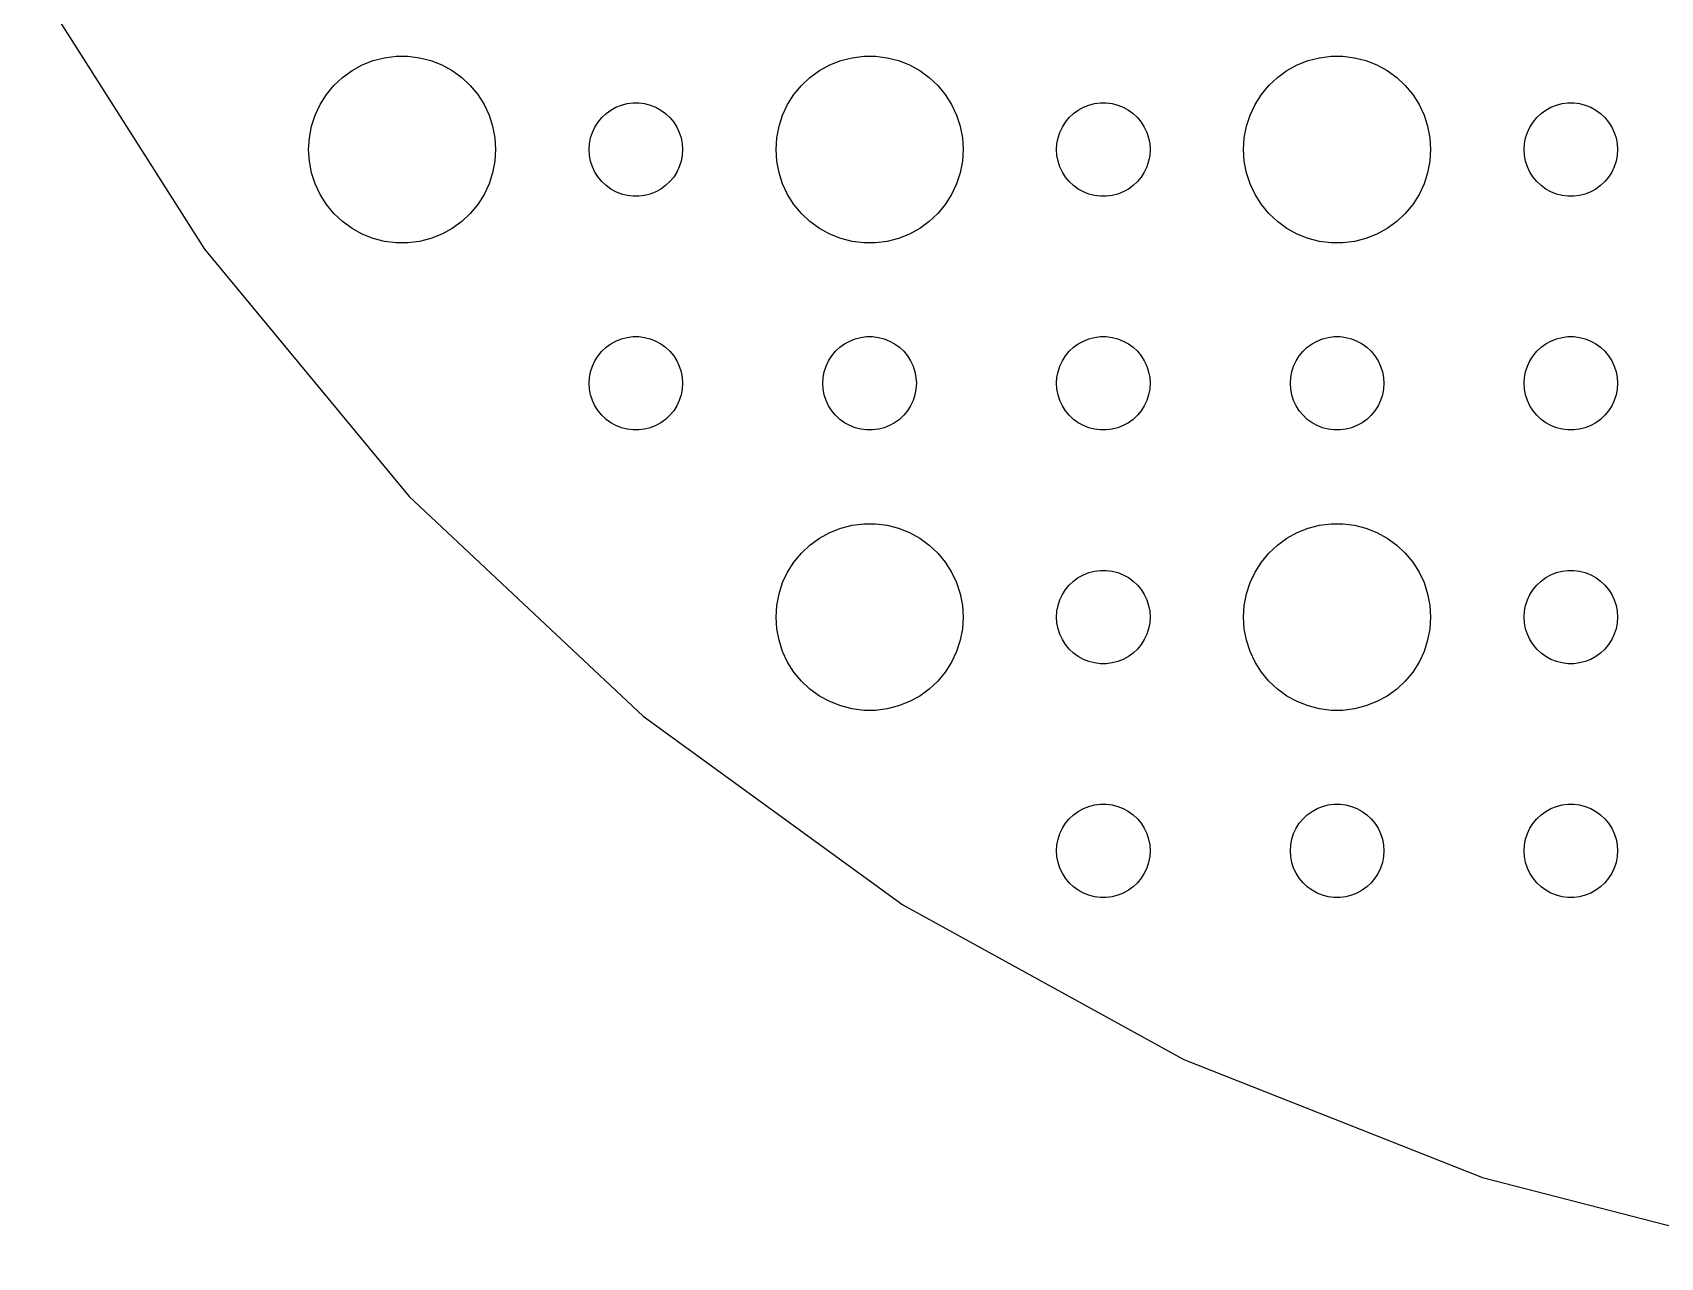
# Model space of a CAD drawing. Header units: metres. Extents: x -82 to 82, y -82 to 82.
# Drawn here: x -71.9 to -19.6, y -80.5 to -41.2 of the extents above; entities that cross this region are included whole.
import ezdxf

# ---------------------------------------------------------------- set-up
doc = ezdxf.new("R2010")
doc.units = ezdxf.units.M

msp = doc.modelspace()

# ---------------------------------------------------------------- linework, layer by layer
for p, q in [((-71.8571, -39.5038), (-66.3394, -48.1984)), ((-61.6075, -42.467), (-61.2773, -42.2855)), ((-61.2773, -42.2855), (-60.927, -42.1468)), ((-60.927, -42.1468), (-60.5621, -42.0531)), ((-60.5621, -42.0531), (-60.1884, -42.0059)), ((-60.1884, -42.0059), (-59.8116, -42.0059)), ((-59.8116, -42.0059), (-59.4379, -42.0531)), ((-59.4379, -42.0531), (-59.0729, -42.1468)), ((-59.0729, -42.1468), (-58.7227, -42.2855)), ((-58.7227, -42.2855), (-58.3925, -42.467)), ((-46.6075, -42.467), (-46.2773, -42.2855)), ((-46.2773, -42.2855), (-45.927, -42.1468)), ((-45.927, -42.1468), (-45.5621, -42.0531)), ((-45.5621, -42.0531), (-45.1884, -42.0059)), ((-45.1884, -42.0059), (-44.8116, -42.0059)), ((-44.8116, -42.0059), (-44.4379, -42.0531)), ((-44.4379, -42.0531), (-44.0729, -42.1468)), ((-44.0729, -42.1468), (-43.7227, -42.2855)), ((-43.7227, -42.2855), (-43.3925, -42.467)), ((-31.6075, -42.467), (-31.2773, -42.2855)), ((-31.2773, -42.2855), (-30.927, -42.1468)), ((-30.927, -42.1468), (-30.5621, -42.0531)), ((-30.5621, -42.0531), (-30.1884, -42.0059)), ((-30.1884, -42.0059), (-29.8116, -42.0059)), ((-29.8116, -42.0059), (-29.4379, -42.0531)), ((-29.4379, -42.0531), (-29.0729, -42.1468)), ((-29.0729, -42.1468), (-28.7227, -42.2855)), ((-28.7227, -42.2855), (-28.3925, -42.467)), ((-62.1869, -42.9464), (-61.9123, -42.6885)), ((-61.9123, -42.6885), (-61.6075, -42.467)), ((-58.3925, -42.467), (-58.0877, -42.6885)), ((-58.0877, -42.6885), (-57.8131, -42.9464)), ((-47.1869, -42.9464), (-46.9123, -42.6885)), ((-46.9123, -42.6885), (-46.6075, -42.467)), ((-43.3925, -42.467), (-43.0877, -42.6885)), ((-43.0877, -42.6885), (-42.8131, -42.9464)), ((-32.1869, -42.9464), (-31.9123, -42.6885)), ((-31.9123, -42.6885), (-31.6075, -42.467)), ((-28.3925, -42.467), (-28.0877, -42.6885)), ((-28.0877, -42.6885), (-27.8131, -42.9464)), ((-62.6289, -43.5547), (-62.427, -43.2366)), ((-62.427, -43.2366), (-62.1869, -42.9464)), ((-57.8131, -42.9464), (-57.5729, -43.2366)), ((-57.5729, -43.2366), (-57.3711, -43.5547)), ((-47.6289, -43.5547), (-47.427, -43.2366)), ((-47.427, -43.2366), (-47.1869, -42.9464)), ((-42.8131, -42.9464), (-42.5729, -43.2366)), ((-42.5729, -43.2366), (-42.3711, -43.5547)), ((-32.6289, -43.5547), (-32.427, -43.2366)), ((-32.427, -43.2366), (-32.1869, -42.9464)), ((-27.8131, -42.9464), (-27.5729, -43.2366)), ((-27.5729, -43.2366), (-27.3711, -43.5547)), ((-62.7893, -43.8956), (-62.6289, -43.5547)), ((-57.3711, -43.5547), (-57.2107, -43.8956)), ((-53.5934, -43.9732), (-53.4561, -43.8442)), ((-53.4561, -43.8442), (-53.3037, -43.7335)), ((-53.3037, -43.7335), (-53.1387, -43.6428)), ((-53.1387, -43.6428), (-52.9635, -43.5734)), ((-52.9635, -43.5734), (-52.7811, -43.5266)), ((-52.7811, -43.5266), (-52.5942, -43.503)), ((-52.5942, -43.503), (-52.4058, -43.503)), ((-52.4058, -43.503), (-52.2189, -43.5266)), ((-52.2189, -43.5266), (-52.0365, -43.5734)), ((-52.0365, -43.5734), (-51.8613, -43.6428)), ((-51.8613, -43.6428), (-51.6963, -43.7335)), ((-51.6963, -43.7335), (-51.5439, -43.8442)), ((-51.5439, -43.8442), (-51.4065, -43.9732)), ((-47.7893, -43.8956), (-47.6289, -43.5547)), ((-42.3711, -43.5547), (-42.2107, -43.8956)), ((-38.5934, -43.9732), (-38.4561, -43.8442)), ((-38.4561, -43.8442), (-38.3037, -43.7335)), ((-38.3037, -43.7335), (-38.1387, -43.6428)), ((-38.1387, -43.6428), (-37.9635, -43.5734)), ((-37.9635, -43.5734), (-37.7811, -43.5266)), ((-37.7811, -43.5266), (-37.5942, -43.503)), ((-37.5942, -43.503), (-37.4058, -43.503)), ((-37.4058, -43.503), (-37.2189, -43.5266)), ((-37.2189, -43.5266), (-37.0365, -43.5734)), ((-37.0365, -43.5734), (-36.8613, -43.6428)), ((-36.8613, -43.6428), (-36.6963, -43.7335)), ((-36.6963, -43.7335), (-36.5439, -43.8442)), ((-36.5439, -43.8442), (-36.4065, -43.9732)), ((-32.7893, -43.8956), (-32.6289, -43.5547)), ((-27.3711, -43.5547), (-27.2107, -43.8956)), ((-23.5934, -43.9732), (-23.4561, -43.8442)), ((-23.4561, -43.8442), (-23.3037, -43.7335)), ((-23.3037, -43.7335), (-23.1387, -43.6428)), ((-23.1387, -43.6428), (-22.9635, -43.5734)), ((-22.9635, -43.5734), (-22.7811, -43.5266)), ((-22.7811, -43.5266), (-22.5942, -43.503)), ((-22.5942, -43.503), (-22.4058, -43.503)), ((-22.4058, -43.503), (-22.2189, -43.5266)), ((-22.2189, -43.5266), (-22.0365, -43.5734)), ((-22.0365, -43.5734), (-21.8613, -43.6428)), ((-21.8613, -43.6428), (-21.6963, -43.7335)), ((-21.6963, -43.7335), (-21.5439, -43.8442)), ((-21.5439, -43.8442), (-21.4065, -43.9732)), ((-62.9763, -44.624), (-62.9057, -44.2539)), ((-62.9057, -44.2539), (-62.7893, -43.8956)), ((-57.2107, -43.8956), (-57.0942, -44.2539)), ((-57.0942, -44.2539), (-57.0237, -44.624)), ((-53.8947, -44.4478), (-53.8145, -44.2774)), ((-53.8145, -44.2774), (-53.7135, -44.1183)), ((-53.7135, -44.1183), (-53.5934, -43.9732)), ((-51.4065, -43.9732), (-51.2865, -44.1183)), ((-51.2865, -44.1183), (-51.1855, -44.2774)), ((-51.1855, -44.2774), (-51.1053, -44.4478)), ((-47.9763, -44.624), (-47.9057, -44.2539)), ((-47.9057, -44.2539), (-47.7893, -43.8956)), ((-42.2107, -43.8956), (-42.0942, -44.2539)), ((-42.0942, -44.2539), (-42.0237, -44.624)), ((-38.8947, -44.4478), (-38.8145, -44.2774)), ((-38.8145, -44.2774), (-38.7135, -44.1183)), ((-38.7135, -44.1183), (-38.5934, -43.9732)), ((-36.4065, -43.9732), (-36.2865, -44.1183)), ((-36.2865, -44.1183), (-36.1855, -44.2774)), ((-36.1855, -44.2774), (-36.1053, -44.4478)), ((-32.9763, -44.624), (-32.9057, -44.2539)), ((-32.9057, -44.2539), (-32.7893, -43.8956)), ((-27.2107, -43.8956), (-27.0942, -44.2539)), ((-27.0942, -44.2539), (-27.0237, -44.624)), ((-23.8947, -44.4478), (-23.8145, -44.2774)), ((-23.8145, -44.2774), (-23.7135, -44.1183)), ((-23.7135, -44.1183), (-23.5934, -43.9732)), ((-21.4065, -43.9732), (-21.2865, -44.1183)), ((-21.2865, -44.1183), (-21.1855, -44.2774)), ((-21.1855, -44.2774), (-21.1053, -44.4478)), ((-63, -45), (-62.9763, -44.624)), ((-57.0237, -44.624), (-57, -45)), ((-54, -45), (-53.9882, -44.812)), ((-53.9882, -44.812), (-53.9529, -44.627)), ((-53.9529, -44.627), (-53.8947, -44.4478)), ((-51.1053, -44.4478), (-51.0471, -44.627)), ((-51.0471, -44.627), (-51.0118, -44.812)), ((-51.0118, -44.812), (-51, -45)), ((-48, -45), (-47.9763, -44.624)), ((-42.0237, -44.624), (-42, -45)), ((-39, -45), (-38.9882, -44.812)), ((-38.9882, -44.812), (-38.9529, -44.627)), ((-38.9529, -44.627), (-38.8947, -44.4478)), ((-36.1053, -44.4478), (-36.0471, -44.627)), ((-36.0471, -44.627), (-36.0118, -44.812)), ((-36.0118, -44.812), (-36, -45)), ((-33, -45), (-32.9763, -44.624)), ((-27.0237, -44.624), (-27, -45)), ((-24, -45), (-23.9882, -44.812)), ((-23.9882, -44.812), (-23.9529, -44.627)), ((-23.9529, -44.627), (-23.8947, -44.4478)), ((-21.1053, -44.4478), (-21.0471, -44.627)), ((-21.0471, -44.627), (-21.0118, -44.812)), ((-21.0118, -44.812), (-21, -45)), ((-62.9763, -45.376), (-63, -45)), ((-62.9057, -45.7461), (-62.9763, -45.376)), ((-57.0237, -45.376), (-57.0942, -45.7461)), ((-57, -45), (-57.0237, -45.376)), ((-53.9882, -45.188), (-54, -45)), ((-53.9529, -45.373), (-53.9882, -45.188)), ((-53.8947, -45.5522), (-53.9529, -45.373)), ((-51.0471, -45.373), (-51.1053, -45.5522)), ((-51.0118, -45.188), (-51.0471, -45.373)), ((-51, -45), (-51.0118, -45.188)), ((-47.9763, -45.376), (-48, -45)), ((-47.9057, -45.7461), (-47.9763, -45.376)), ((-42.0237, -45.376), (-42.0942, -45.7461)), ((-42, -45), (-42.0237, -45.376)), ((-38.9882, -45.188), (-39, -45)), ((-38.9529, -45.373), (-38.9882, -45.188)), ((-38.8947, -45.5522), (-38.9529, -45.373)), ((-36.0471, -45.373), (-36.1053, -45.5522)), ((-36.0118, -45.188), (-36.0471, -45.373)), ((-36, -45), (-36.0118, -45.188)), ((-32.9763, -45.376), (-33, -45)), ((-32.9057, -45.7461), (-32.9763, -45.376)), ((-27.0237, -45.376), (-27.0942, -45.7461)), ((-27, -45), (-27.0237, -45.376)), ((-23.9882, -45.188), (-24, -45)), ((-23.9529, -45.373), (-23.9882, -45.188)), ((-23.8947, -45.5522), (-23.9529, -45.373)), ((-21.0471, -45.373), (-21.1053, -45.5522)), ((-21.0118, -45.188), (-21.0471, -45.373)), ((-21, -45), (-21.0118, -45.188)), ((-62.7893, -46.1044), (-62.9057, -45.7461)), ((-57.0942, -45.7461), (-57.2107, -46.1044)), ((-53.8145, -45.7226), (-53.8947, -45.5522)), ((-53.7135, -45.8817), (-53.8145, -45.7226)), ((-53.5934, -46.0268), (-53.7135, -45.8817)), ((-51.2865, -45.8817), (-51.4065, -46.0268)), ((-51.1855, -45.7226), (-51.2865, -45.8817)), ((-51.1053, -45.5522), (-51.1855, -45.7226)), ((-47.7893, -46.1044), (-47.9057, -45.7461)), ((-42.0942, -45.7461), (-42.2107, -46.1044)), ((-38.8145, -45.7226), (-38.8947, -45.5522)), ((-38.7135, -45.8817), (-38.8145, -45.7226)), ((-38.5934, -46.0268), (-38.7135, -45.8817)), ((-36.2865, -45.8817), (-36.4065, -46.0268)), ((-36.1855, -45.7226), (-36.2865, -45.8817)), ((-36.1053, -45.5522), (-36.1855, -45.7226)), ((-32.7893, -46.1044), (-32.9057, -45.7461)), ((-27.0942, -45.7461), (-27.2107, -46.1044)), ((-23.8145, -45.7226), (-23.8947, -45.5522)), ((-23.7135, -45.8817), (-23.8145, -45.7226)), ((-23.5934, -46.0268), (-23.7135, -45.8817)), ((-21.2865, -45.8817), (-21.4065, -46.0268)), ((-21.1855, -45.7226), (-21.2865, -45.8817)), ((-21.1053, -45.5522), (-21.1855, -45.7226)), ((-62.6289, -46.4453), (-62.7893, -46.1044)), ((-62.427, -46.7634), (-62.6289, -46.4453)), ((-57.3711, -46.4453), (-57.5729, -46.7634)), ((-57.2107, -46.1044), (-57.3711, -46.4453)), ((-53.4561, -46.1558), (-53.5934, -46.0268)), ((-53.3037, -46.2665), (-53.4561, -46.1558)), ((-53.1387, -46.3572), (-53.3037, -46.2665)), ((-52.9635, -46.4266), (-53.1387, -46.3572)), ((-52.7811, -46.4734), (-52.9635, -46.4266)), ((-52.5942, -46.497), (-52.7811, -46.4734)), ((-52.2189, -46.4734), (-52.4058, -46.497)), ((-52.0365, -46.4266), (-52.2189, -46.4734)), ((-51.8613, -46.3572), (-52.0365, -46.4266)), ((-51.6963, -46.2665), (-51.8613, -46.3572)), ((-51.5439, -46.1558), (-51.6963, -46.2665)), ((-51.4065, -46.0268), (-51.5439, -46.1558)), ((-47.6289, -46.4453), (-47.7893, -46.1044)), ((-47.427, -46.7634), (-47.6289, -46.4453)), ((-42.3711, -46.4453), (-42.5729, -46.7634)), ((-42.2107, -46.1044), (-42.3711, -46.4453)), ((-38.4561, -46.1558), (-38.5934, -46.0268)), ((-38.3037, -46.2665), (-38.4561, -46.1558)), ((-38.1387, -46.3572), (-38.3037, -46.2665)), ((-37.9635, -46.4266), (-38.1387, -46.3572)), ((-37.7811, -46.4734), (-37.9635, -46.4266)), ((-37.5942, -46.497), (-37.7811, -46.4734)), ((-37.2189, -46.4734), (-37.4058, -46.497)), ((-37.0365, -46.4266), (-37.2189, -46.4734)), ((-36.8613, -46.3572), (-37.0365, -46.4266)), ((-36.6963, -46.2665), (-36.8613, -46.3572)), ((-36.5439, -46.1558), (-36.6963, -46.2665)), ((-36.4065, -46.0268), (-36.5439, -46.1558)), ((-32.6289, -46.4453), (-32.7893, -46.1044)), ((-32.427, -46.7634), (-32.6289, -46.4453)), ((-27.3711, -46.4453), (-27.5729, -46.7634)), ((-27.2107, -46.1044), (-27.3711, -46.4453)), ((-23.4561, -46.1558), (-23.5934, -46.0268)), ((-23.3037, -46.2665), (-23.4561, -46.1558)), ((-23.1387, -46.3572), (-23.3037, -46.2665)), ((-22.9635, -46.4266), (-23.1387, -46.3572)), ((-22.7811, -46.4734), (-22.9635, -46.4266)), ((-22.5942, -46.497), (-22.7811, -46.4734)), ((-22.2189, -46.4734), (-22.4058, -46.497)), ((-22.0365, -46.4266), (-22.2189, -46.4734)), ((-21.8613, -46.3572), (-22.0365, -46.4266)), ((-21.6963, -46.2665), (-21.8613, -46.3572)), ((-21.5439, -46.1558), (-21.6963, -46.2665)), ((-21.4065, -46.0268), (-21.5439, -46.1558)), ((-62.1869, -47.0536), (-62.427, -46.7634)), ((-57.5729, -46.7634), (-57.8131, -47.0536)), ((-52.4058, -46.497), (-52.5942, -46.497)), ((-47.1869, -47.0536), (-47.427, -46.7634)), ((-42.5729, -46.7634), (-42.8131, -47.0536)), ((-37.4058, -46.497), (-37.5942, -46.497)), ((-32.1869, -47.0536), (-32.427, -46.7634)), ((-27.5729, -46.7634), (-27.8131, -47.0536)), ((-22.4058, -46.497), (-22.5942, -46.497)), ((-61.9123, -47.3115), (-62.1869, -47.0536)), ((-61.6075, -47.533), (-61.9123, -47.3115)), ((-58.0877, -47.3115), (-58.3925, -47.533)), ((-57.8131, -47.0536), (-58.0877, -47.3115)), ((-46.9123, -47.3115), (-47.1869, -47.0536)), ((-46.6075, -47.533), (-46.9123, -47.3115)), ((-43.0877, -47.3115), (-43.3925, -47.533)), ((-42.8131, -47.0536), (-43.0877, -47.3115)), ((-31.9123, -47.3115), (-32.1869, -47.0536)), ((-31.6075, -47.533), (-31.9123, -47.3115)), ((-28.0877, -47.3115), (-28.3925, -47.533)), ((-27.8131, -47.0536), (-28.0877, -47.3115)), ((-61.2773, -47.7145), (-61.6075, -47.533)), ((-60.927, -47.8532), (-61.2773, -47.7145)), ((-60.5621, -47.9469), (-60.927, -47.8532)), ((-60.1884, -47.9941), (-60.5621, -47.9469)), ((-59.8116, -47.9941), (-60.1884, -47.9941)), ((-59.4379, -47.9469), (-59.8116, -47.9941)), ((-59.0729, -47.8532), (-59.4379, -47.9469)), ((-58.7227, -47.7145), (-59.0729, -47.8532)), ((-58.3925, -47.533), (-58.7227, -47.7145)), ((-46.2773, -47.7145), (-46.6075, -47.533)), ((-45.927, -47.8532), (-46.2773, -47.7145)), ((-45.5621, -47.9469), (-45.927, -47.8532)), ((-45.1884, -47.9941), (-45.5621, -47.9469)), ((-44.8116, -47.9941), (-45.1884, -47.9941)), ((-44.4379, -47.9469), (-44.8116, -47.9941)), ((-44.0729, -47.8532), (-44.4379, -47.9469)), ((-43.7227, -47.7145), (-44.0729, -47.8532)), ((-43.3925, -47.533), (-43.7227, -47.7145)), ((-31.2773, -47.7145), (-31.6075, -47.533)), ((-30.927, -47.8532), (-31.2773, -47.7145)), ((-30.5621, -47.9469), (-30.927, -47.8532)), ((-30.1884, -47.9941), (-30.5621, -47.9469)), ((-29.8116, -47.9941), (-30.1884, -47.9941)), ((-29.4379, -47.9469), (-29.8116, -47.9941)), ((-29.0729, -47.8532), (-29.4379, -47.9469)), ((-28.7227, -47.7145), (-29.0729, -47.8532)), ((-28.3925, -47.533), (-28.7227, -47.7145)), ((-66.3394, -48.1984), (-59.7754, -56.1329)), ((-53.3037, -51.2335), (-53.1387, -51.1428)), ((-53.1387, -51.1428), (-52.9635, -51.0734)), ((-52.9635, -51.0734), (-52.7811, -51.0266)), ((-52.7811, -51.0266), (-52.5942, -51.003)), ((-52.5942, -51.003), (-52.4058, -51.003)), ((-52.4058, -51.003), (-52.2189, -51.0266)), ((-52.2189, -51.0266), (-52.0365, -51.0734)), ((-52.0365, -51.0734), (-51.8613, -51.1428)), ((-51.8613, -51.1428), (-51.6963, -51.2335)), ((-45.8037, -51.2335), (-45.6387, -51.1428)), ((-45.6387, -51.1428), (-45.4635, -51.0734)), ((-45.4635, -51.0734), (-45.2811, -51.0266)), ((-45.2811, -51.0266), (-45.0942, -51.003)), ((-45.0942, -51.003), (-44.9058, -51.003)), ((-44.9058, -51.003), (-44.7189, -51.0266)), ((-44.7189, -51.0266), (-44.5365, -51.0734)), ((-44.5365, -51.0734), (-44.3613, -51.1428)), ((-44.3613, -51.1428), (-44.1963, -51.2335)), ((-38.3037, -51.2335), (-38.1387, -51.1428)), ((-38.1387, -51.1428), (-37.9635, -51.0734)), ((-37.9635, -51.0734), (-37.7811, -51.0266)), ((-37.7811, -51.0266), (-37.5942, -51.003)), ((-37.5942, -51.003), (-37.4058, -51.003)), ((-37.4058, -51.003), (-37.2189, -51.0266)), ((-37.2189, -51.0266), (-37.0365, -51.0734)), ((-37.0365, -51.0734), (-36.8613, -51.1428)), ((-36.8613, -51.1428), (-36.6963, -51.2335)), ((-30.8037, -51.2335), (-30.6387, -51.1428)), ((-30.6387, -51.1428), (-30.4635, -51.0734)), ((-30.4635, -51.0734), (-30.2811, -51.0266)), ((-30.2811, -51.0266), (-30.0942, -51.003)), ((-30.0942, -51.003), (-29.9058, -51.003)), ((-29.9058, -51.003), (-29.7189, -51.0266)), ((-29.7189, -51.0266), (-29.5365, -51.0734)), ((-29.5365, -51.0734), (-29.3613, -51.1428)), ((-29.3613, -51.1428), (-29.1963, -51.2335)), ((-23.3037, -51.2335), (-23.1387, -51.1428)), ((-23.1387, -51.1428), (-22.9635, -51.0734)), ((-22.9635, -51.0734), (-22.7811, -51.0266)), ((-22.7811, -51.0266), (-22.5942, -51.003)), ((-22.5942, -51.003), (-22.4058, -51.003)), ((-22.4058, -51.003), (-22.2189, -51.0266)), ((-22.2189, -51.0266), (-22.0365, -51.0734)), ((-22.0365, -51.0734), (-21.8613, -51.1428)), ((-21.8613, -51.1428), (-21.6963, -51.2335)), ((-53.8145, -51.7774), (-53.7135, -51.6183)), ((-53.7135, -51.6183), (-53.5934, -51.4732)), ((-53.5934, -51.4732), (-53.4561, -51.3442)), ((-53.4561, -51.3442), (-53.3037, -51.2335)), ((-51.6963, -51.2335), (-51.5439, -51.3442)), ((-51.5439, -51.3442), (-51.4065, -51.4732)), ((-51.4065, -51.4732), (-51.2865, -51.6183)), ((-51.2865, -51.6183), (-51.1855, -51.7774)), ((-46.3145, -51.7774), (-46.2135, -51.6183)), ((-46.2135, -51.6183), (-46.0934, -51.4732)), ((-46.0934, -51.4732), (-45.9561, -51.3442)), ((-45.9561, -51.3442), (-45.8037, -51.2335)), ((-44.1963, -51.2335), (-44.0439, -51.3442)), ((-44.0439, -51.3442), (-43.9065, -51.4732)), ((-43.9065, -51.4732), (-43.7865, -51.6183)), ((-43.7865, -51.6183), (-43.6855, -51.7774)), ((-38.8145, -51.7774), (-38.7135, -51.6183)), ((-38.7135, -51.6183), (-38.5934, -51.4732)), ((-38.5934, -51.4732), (-38.4561, -51.3442)), ((-38.4561, -51.3442), (-38.3037, -51.2335)), ((-36.6963, -51.2335), (-36.5439, -51.3442)), ((-36.5439, -51.3442), (-36.4065, -51.4732)), ((-36.4065, -51.4732), (-36.2865, -51.6183)), ((-36.2865, -51.6183), (-36.1855, -51.7774)), ((-31.3145, -51.7774), (-31.2135, -51.6183)), ((-31.2135, -51.6183), (-31.0934, -51.4732)), ((-31.0934, -51.4732), (-30.9561, -51.3442)), ((-30.9561, -51.3442), (-30.8037, -51.2335)), ((-29.1963, -51.2335), (-29.0439, -51.3442)), ((-29.0439, -51.3442), (-28.9065, -51.4732)), ((-28.9065, -51.4732), (-28.7865, -51.6183)), ((-28.7865, -51.6183), (-28.6855, -51.7774)), ((-23.8145, -51.7774), (-23.7135, -51.6183)), ((-23.7135, -51.6183), (-23.5934, -51.4732)), ((-23.5934, -51.4732), (-23.4561, -51.3442)), ((-23.4561, -51.3442), (-23.3037, -51.2335)), ((-21.6963, -51.2335), (-21.5439, -51.3442)), ((-21.5439, -51.3442), (-21.4065, -51.4732)), ((-21.4065, -51.4732), (-21.2865, -51.6183)), ((-21.2865, -51.6183), (-21.1855, -51.7774)), ((-53.9882, -52.312), (-53.9529, -52.127)), ((-53.9529, -52.127), (-53.8947, -51.9478)), ((-53.8947, -51.9478), (-53.8145, -51.7774)), ((-51.1855, -51.7774), (-51.1053, -51.9478)), ((-51.1053, -51.9478), (-51.0471, -52.127)), ((-51.0471, -52.127), (-51.0118, -52.312)), ((-46.4882, -52.312), (-46.4529, -52.127)), ((-46.4529, -52.127), (-46.3947, -51.9478)), ((-46.3947, -51.9478), (-46.3145, -51.7774)), ((-43.6855, -51.7774), (-43.6053, -51.9478)), ((-43.6053, -51.9478), (-43.5471, -52.127)), ((-43.5471, -52.127), (-43.5118, -52.312)), ((-38.9882, -52.312), (-38.9529, -52.127)), ((-38.9529, -52.127), (-38.8947, -51.9478)), ((-38.8947, -51.9478), (-38.8145, -51.7774)), ((-36.1855, -51.7774), (-36.1053, -51.9478)), ((-36.1053, -51.9478), (-36.0471, -52.127)), ((-36.0471, -52.127), (-36.0118, -52.312)), ((-31.4882, -52.312), (-31.4529, -52.127)), ((-31.4529, -52.127), (-31.3947, -51.9478)), ((-31.3947, -51.9478), (-31.3145, -51.7774)), ((-28.6855, -51.7774), (-28.6053, -51.9478)), ((-28.6053, -51.9478), (-28.5471, -52.127)), ((-28.5471, -52.127), (-28.5118, -52.312)), ((-23.9882, -52.312), (-23.9529, -52.127)), ((-23.9529, -52.127), (-23.8947, -51.9478)), ((-23.8947, -51.9478), (-23.8145, -51.7774)), ((-21.1855, -51.7774), (-21.1053, -51.9478)), ((-21.1053, -51.9478), (-21.0471, -52.127)), ((-21.0471, -52.127), (-21.0118, -52.312)), ((-54, -52.5), (-53.9882, -52.312)), ((-53.9882, -52.688), (-54, -52.5)), ((-53.9529, -52.873), (-53.9882, -52.688)), ((-51.0118, -52.688), (-51.0471, -52.873)), ((-51.0118, -52.312), (-51, -52.5)), ((-51, -52.5), (-51.0118, -52.688)), ((-46.5, -52.5), (-46.4882, -52.312)), ((-46.4882, -52.688), (-46.5, -52.5)), ((-46.4529, -52.873), (-46.4882, -52.688)), ((-43.5118, -52.688), (-43.5471, -52.873)), ((-43.5118, -52.312), (-43.5, -52.5)), ((-43.5, -52.5), (-43.5118, -52.688)), ((-39, -52.5), (-38.9882, -52.312)), ((-38.9882, -52.688), (-39, -52.5)), ((-38.9529, -52.873), (-38.9882, -52.688)), ((-36.0118, -52.688), (-36.0471, -52.873)), ((-36.0118, -52.312), (-36, -52.5)), ((-36, -52.5), (-36.0118, -52.688)), ((-31.5, -52.5), (-31.4882, -52.312)), ((-31.4882, -52.688), (-31.5, -52.5)), ((-31.4529, -52.873), (-31.4882, -52.688)), ((-28.5118, -52.688), (-28.5471, -52.873)), ((-28.5118, -52.312), (-28.5, -52.5)), ((-28.5, -52.5), (-28.5118, -52.688)), ((-24, -52.5), (-23.9882, -52.312)), ((-23.9882, -52.688), (-24, -52.5)), ((-23.9529, -52.873), (-23.9882, -52.688)), ((-21.0118, -52.688), (-21.0471, -52.873)), ((-21.0118, -52.312), (-21, -52.5)), ((-21, -52.5), (-21.0118, -52.688)), ((-53.8947, -53.0522), (-53.9529, -52.873)), ((-53.8145, -53.2226), (-53.8947, -53.0522)), ((-53.7135, -53.3817), (-53.8145, -53.2226)), ((-51.1855, -53.2226), (-51.2865, -53.3817)), ((-51.1053, -53.0522), (-51.1855, -53.2226)), ((-51.0471, -52.873), (-51.1053, -53.0522)), ((-46.3947, -53.0522), (-46.4529, -52.873)), ((-46.3145, -53.2226), (-46.3947, -53.0522)), ((-46.2135, -53.3817), (-46.3145, -53.2226)), ((-43.6855, -53.2226), (-43.7865, -53.3817)), ((-43.6053, -53.0522), (-43.6855, -53.2226)), ((-43.5471, -52.873), (-43.6053, -53.0522)), ((-38.8947, -53.0522), (-38.9529, -52.873)), ((-38.8145, -53.2226), (-38.8947, -53.0522)), ((-38.7135, -53.3817), (-38.8145, -53.2226)), ((-36.1855, -53.2226), (-36.2865, -53.3817)), ((-36.1053, -53.0522), (-36.1855, -53.2226)), ((-36.0471, -52.873), (-36.1053, -53.0522)), ((-31.3947, -53.0522), (-31.4529, -52.873)), ((-31.3145, -53.2226), (-31.3947, -53.0522)), ((-31.2135, -53.3817), (-31.3145, -53.2226)), ((-28.6855, -53.2226), (-28.7865, -53.3817)), ((-28.6053, -53.0522), (-28.6855, -53.2226)), ((-28.5471, -52.873), (-28.6053, -53.0522)), ((-23.8947, -53.0522), (-23.9529, -52.873)), ((-23.8145, -53.2226), (-23.8947, -53.0522)), ((-23.7135, -53.3817), (-23.8145, -53.2226)), ((-21.1855, -53.2226), (-21.2865, -53.3817)), ((-21.1053, -53.0522), (-21.1855, -53.2226)), ((-21.0471, -52.873), (-21.1053, -53.0522)), ((-53.5934, -53.5268), (-53.7135, -53.3817)), ((-53.4561, -53.6558), (-53.5934, -53.5268)), ((-53.3037, -53.7665), (-53.4561, -53.6558)), ((-53.1387, -53.8572), (-53.3037, -53.7665)), ((-51.6963, -53.7665), (-51.8613, -53.8572)), ((-51.5439, -53.6558), (-51.6963, -53.7665)), ((-51.4065, -53.5268), (-51.5439, -53.6558)), ((-51.2865, -53.3817), (-51.4065, -53.5268)), ((-46.0934, -53.5268), (-46.2135, -53.3817)), ((-45.9561, -53.6558), (-46.0934, -53.5268)), ((-45.8037, -53.7665), (-45.9561, -53.6558)), ((-45.6387, -53.8572), (-45.8037, -53.7665)), ((-44.1963, -53.7665), (-44.3613, -53.8572)), ((-44.0439, -53.6558), (-44.1963, -53.7665)), ((-43.9065, -53.5268), (-44.0439, -53.6558)), ((-43.7865, -53.3817), (-43.9065, -53.5268)), ((-38.5934, -53.5268), (-38.7135, -53.3817)), ((-38.4561, -53.6558), (-38.5934, -53.5268)), ((-38.3037, -53.7665), (-38.4561, -53.6558)), ((-38.1387, -53.8572), (-38.3037, -53.7665)), ((-36.6963, -53.7665), (-36.8613, -53.8572)), ((-36.5439, -53.6558), (-36.6963, -53.7665)), ((-36.4065, -53.5268), (-36.5439, -53.6558)), ((-36.2865, -53.3817), (-36.4065, -53.5268)), ((-31.0934, -53.5268), (-31.2135, -53.3817)), ((-30.9561, -53.6558), (-31.0934, -53.5268)), ((-30.8037, -53.7665), (-30.9561, -53.6558)), ((-30.6387, -53.8572), (-30.8037, -53.7665)), ((-29.1963, -53.7665), (-29.3613, -53.8572)), ((-29.0439, -53.6558), (-29.1963, -53.7665)), ((-28.9065, -53.5268), (-29.0439, -53.6558)), ((-28.7865, -53.3817), (-28.9065, -53.5268)), ((-23.5934, -53.5268), (-23.7135, -53.3817)), ((-23.4561, -53.6558), (-23.5934, -53.5268)), ((-23.3037, -53.7665), (-23.4561, -53.6558)), ((-23.1387, -53.8572), (-23.3037, -53.7665)), ((-21.6963, -53.7665), (-21.8613, -53.8572)), ((-21.5439, -53.6558), (-21.6963, -53.7665)), ((-21.4065, -53.5268), (-21.5439, -53.6558)), ((-21.2865, -53.3817), (-21.4065, -53.5268)), ((-52.9635, -53.9266), (-53.1387, -53.8572)), ((-52.7811, -53.9734), (-52.9635, -53.9266)), ((-52.5942, -53.997), (-52.7811, -53.9734)), ((-52.4058, -53.997), (-52.5942, -53.997)), ((-52.2189, -53.9734), (-52.4058, -53.997)), ((-52.0365, -53.9266), (-52.2189, -53.9734)), ((-51.8613, -53.8572), (-52.0365, -53.9266)), ((-45.4635, -53.9266), (-45.6387, -53.8572)), ((-45.2811, -53.9734), (-45.4635, -53.9266)), ((-45.0942, -53.997), (-45.2811, -53.9734)), ((-44.9058, -53.997), (-45.0942, -53.997)), ((-44.7189, -53.9734), (-44.9058, -53.997)), ((-44.5365, -53.9266), (-44.7189, -53.9734)), ((-44.3613, -53.8572), (-44.5365, -53.9266)), ((-37.9635, -53.9266), (-38.1387, -53.8572)), ((-37.7811, -53.9734), (-37.9635, -53.9266)), ((-37.5942, -53.997), (-37.7811, -53.9734)), ((-37.4058, -53.997), (-37.5942, -53.997)), ((-37.2189, -53.9734), (-37.4058, -53.997)), ((-37.0365, -53.9266), (-37.2189, -53.9734)), ((-36.8613, -53.8572), (-37.0365, -53.9266)), ((-30.4635, -53.9266), (-30.6387, -53.8572)), ((-30.2811, -53.9734), (-30.4635, -53.9266)), ((-30.0942, -53.997), (-30.2811, -53.9734)), ((-29.9058, -53.997), (-30.0942, -53.997)), ((-29.7189, -53.9734), (-29.9058, -53.997)), ((-29.5365, -53.9266), (-29.7189, -53.9734)), ((-29.3613, -53.8572), (-29.5365, -53.9266)), ((-22.9635, -53.9266), (-23.1387, -53.8572)), ((-22.7811, -53.9734), (-22.9635, -53.9266)), ((-22.5942, -53.997), (-22.7811, -53.9734)), ((-22.4058, -53.997), (-22.5942, -53.997)), ((-22.2189, -53.9734), (-22.4058, -53.997)), ((-22.0365, -53.9266), (-22.2189, -53.9734)), ((-21.8613, -53.8572), (-22.0365, -53.9266)), ((-59.7754, -56.1329), (-52.2688, -63.1821)), ((-46.6075, -57.467), (-46.2773, -57.2855)), ((-46.2773, -57.2855), (-45.927, -57.1468)), ((-45.927, -57.1468), (-45.5621, -57.0531)), ((-45.5621, -57.0531), (-45.1884, -57.0059)), ((-45.1884, -57.0059), (-44.8116, -57.0059)), ((-44.8116, -57.0059), (-44.4379, -57.0531)), ((-44.4379, -57.0531), (-44.0729, -57.1468)), ((-44.0729, -57.1468), (-43.7227, -57.2855)), ((-43.7227, -57.2855), (-43.3925, -57.467)), ((-31.6075, -57.467), (-31.2773, -57.2855)), ((-31.2773, -57.2855), (-30.927, -57.1468)), ((-30.927, -57.1468), (-30.5621, -57.0531)), ((-30.5621, -57.0531), (-30.1884, -57.0059)), ((-30.1884, -57.0059), (-29.8116, -57.0059)), ((-29.8116, -57.0059), (-29.4379, -57.0531)), ((-29.4379, -57.0531), (-29.0729, -57.1468)), ((-29.0729, -57.1468), (-28.7227, -57.2855)), ((-28.7227, -57.2855), (-28.3925, -57.467)), ((-47.427, -58.2366), (-47.1869, -57.9464)), ((-47.1869, -57.9464), (-46.9123, -57.6885)), ((-46.9123, -57.6885), (-46.6075, -57.467)), ((-43.3925, -57.467), (-43.0877, -57.6885)), ((-43.0877, -57.6885), (-42.8131, -57.9464)), ((-42.8131, -57.9464), (-42.5729, -58.2366)), ((-32.427, -58.2366), (-32.1869, -57.9464)), ((-32.1869, -57.9464), (-31.9123, -57.6885)), ((-31.9123, -57.6885), (-31.6075, -57.467)), ((-28.3925, -57.467), (-28.0877, -57.6885)), ((-28.0877, -57.6885), (-27.8131, -57.9464)), ((-27.8131, -57.9464), (-27.5729, -58.2366)), ((-47.6289, -58.5547), (-47.427, -58.2366)), ((-42.5729, -58.2366), (-42.3711, -58.5547)), ((-32.6289, -58.5547), (-32.427, -58.2366)), ((-27.5729, -58.2366), (-27.3711, -58.5547)), ((-47.9057, -59.2539), (-47.7893, -58.8956)), ((-47.7893, -58.8956), (-47.6289, -58.5547)), ((-42.3711, -58.5547), (-42.2107, -58.8956)), ((-42.2107, -58.8956), (-42.0942, -59.2539)), ((-38.7135, -59.1183), (-38.5934, -58.9732)), ((-38.5934, -58.9732), (-38.4561, -58.8442)), ((-38.4561, -58.8442), (-38.3037, -58.7335)), ((-38.3037, -58.7335), (-38.1387, -58.6428)), ((-38.1387, -58.6428), (-37.9635, -58.5734)), ((-37.9635, -58.5734), (-37.7811, -58.5266)), ((-37.7811, -58.5266), (-37.5942, -58.503)), ((-37.5942, -58.503), (-37.4058, -58.503)), ((-37.4058, -58.503), (-37.2189, -58.5266)), ((-37.2189, -58.5266), (-37.0365, -58.5734)), ((-37.0365, -58.5734), (-36.8613, -58.6428)), ((-36.8613, -58.6428), (-36.6963, -58.7335)), ((-36.6963, -58.7335), (-36.5439, -58.8442)), ((-36.5439, -58.8442), (-36.4065, -58.9732)), ((-36.4065, -58.9732), (-36.2865, -59.1183)), ((-32.9057, -59.2539), (-32.7893, -58.8956)), ((-32.7893, -58.8956), (-32.6289, -58.5547)), ((-27.3711, -58.5547), (-27.2107, -58.8956)), ((-27.2107, -58.8956), (-27.0942, -59.2539)), ((-23.7135, -59.1183), (-23.5934, -58.9732)), ((-23.5934, -58.9732), (-23.4561, -58.8442)), ((-23.4561, -58.8442), (-23.3037, -58.7335)), ((-23.3037, -58.7335), (-23.1387, -58.6428)), ((-23.1387, -58.6428), (-22.9635, -58.5734)), ((-22.9635, -58.5734), (-22.7811, -58.5266)), ((-22.7811, -58.5266), (-22.5942, -58.503)), ((-22.5942, -58.503), (-22.4058, -58.503)), ((-22.4058, -58.503), (-22.2189, -58.5266)), ((-22.2189, -58.5266), (-22.0365, -58.5734)), ((-22.0365, -58.5734), (-21.8613, -58.6428)), ((-21.8613, -58.6428), (-21.6963, -58.7335)), ((-21.6963, -58.7335), (-21.5439, -58.8442)), ((-21.5439, -58.8442), (-21.4065, -58.9732)), ((-21.4065, -58.9732), (-21.2865, -59.1183)), ((-47.9763, -59.624), (-47.9057, -59.2539)), ((-42.0942, -59.2539), (-42.0237, -59.624)), ((-38.9529, -59.627), (-38.8947, -59.4478)), ((-38.8947, -59.4478), (-38.8145, -59.2774)), ((-38.8145, -59.2774), (-38.7135, -59.1183)), ((-36.2865, -59.1183), (-36.1855, -59.2774)), ((-36.1855, -59.2774), (-36.1053, -59.4478)), ((-36.1053, -59.4478), (-36.0471, -59.627)), ((-32.9763, -59.624), (-32.9057, -59.2539)), ((-27.0942, -59.2539), (-27.0237, -59.624)), ((-23.9529, -59.627), (-23.8947, -59.4478)), ((-23.8947, -59.4478), (-23.8145, -59.2774)), ((-23.8145, -59.2774), (-23.7135, -59.1183)), ((-21.2865, -59.1183), (-21.1855, -59.2774)), ((-21.1855, -59.2774), (-21.1053, -59.4478)), ((-21.1053, -59.4478), (-21.0471, -59.627)), ((-48, -60), (-47.9763, -59.624)), ((-47.9763, -60.376), (-48, -60)), ((-42.0237, -59.624), (-42, -60)), ((-42, -60), (-42.0237, -60.376)), ((-39, -60), (-38.9882, -59.812)), ((-38.9882, -60.188), (-39, -60)), ((-38.9882, -59.812), (-38.9529, -59.627)), ((-36.0471, -59.627), (-36.0118, -59.812)), ((-36.0118, -59.812), (-36, -60)), ((-36, -60), (-36.0118, -60.188)), ((-33, -60), (-32.9763, -59.624)), ((-32.9763, -60.376), (-33, -60)), ((-27.0237, -59.624), (-27, -60)), ((-27, -60), (-27.0237, -60.376)), ((-24, -60), (-23.9882, -59.812)), ((-23.9882, -60.188), (-24, -60)), ((-23.9882, -59.812), (-23.9529, -59.627)), ((-21.0471, -59.627), (-21.0118, -59.812)), ((-21.0118, -59.812), (-21, -60)), ((-21, -60), (-21.0118, -60.188)), ((-47.9057, -60.7461), (-47.9763, -60.376)), ((-42.0237, -60.376), (-42.0942, -60.7461)), ((-38.9529, -60.373), (-38.9882, -60.188)), ((-38.8947, -60.5522), (-38.9529, -60.373)), ((-38.8145, -60.7226), (-38.8947, -60.5522)), ((-36.1053, -60.5522), (-36.1855, -60.7226)), ((-36.0471, -60.373), (-36.1053, -60.5522)), ((-36.0118, -60.188), (-36.0471, -60.373)), ((-32.9057, -60.7461), (-32.9763, -60.376)), ((-27.0237, -60.376), (-27.0942, -60.7461)), ((-23.9529, -60.373), (-23.9882, -60.188)), ((-23.8947, -60.5522), (-23.9529, -60.373)), ((-23.8145, -60.7226), (-23.8947, -60.5522)), ((-21.1053, -60.5522), (-21.1855, -60.7226)), ((-21.0471, -60.373), (-21.1053, -60.5522)), ((-21.0118, -60.188), (-21.0471, -60.373)), ((-47.7893, -61.1044), (-47.9057, -60.7461)), ((-47.6289, -61.4453), (-47.7893, -61.1044)), ((-42.2107, -61.1044), (-42.3711, -61.4453)), ((-42.0942, -60.7461), (-42.2107, -61.1044)), ((-38.7135, -60.8817), (-38.8145, -60.7226)), ((-38.5934, -61.0268), (-38.7135, -60.8817)), ((-38.4561, -61.1558), (-38.5934, -61.0268)), ((-36.4065, -61.0268), (-36.5439, -61.1558)), ((-36.2865, -60.8817), (-36.4065, -61.0268)), ((-36.1855, -60.7226), (-36.2865, -60.8817)), ((-32.7893, -61.1044), (-32.9057, -60.7461)), ((-32.6289, -61.4453), (-32.7893, -61.1044)), ((-27.2107, -61.1044), (-27.3711, -61.4453)), ((-27.0942, -60.7461), (-27.2107, -61.1044)), ((-23.7135, -60.8817), (-23.8145, -60.7226)), ((-23.5934, -61.0268), (-23.7135, -60.8817)), ((-23.4561, -61.1558), (-23.5934, -61.0268)), ((-21.4065, -61.0268), (-21.5439, -61.1558)), ((-21.2865, -60.8817), (-21.4065, -61.0268)), ((-21.1855, -60.7226), (-21.2865, -60.8817)), ((-47.427, -61.7634), (-47.6289, -61.4453)), ((-42.3711, -61.4453), (-42.5729, -61.7634)), ((-38.3037, -61.2665), (-38.4561, -61.1558)), ((-38.1387, -61.3572), (-38.3037, -61.2665)), ((-37.9635, -61.4266), (-38.1387, -61.3572)), ((-37.7811, -61.4734), (-37.9635, -61.4266)), ((-37.5942, -61.497), (-37.7811, -61.4734)), ((-37.4058, -61.497), (-37.5942, -61.497)), ((-37.2189, -61.4734), (-37.4058, -61.497)), ((-37.0365, -61.4266), (-37.2189, -61.4734)), ((-36.8613, -61.3572), (-37.0365, -61.4266)), ((-36.6963, -61.2665), (-36.8613, -61.3572)), ((-36.5439, -61.1558), (-36.6963, -61.2665)), ((-32.427, -61.7634), (-32.6289, -61.4453)), ((-27.3711, -61.4453), (-27.5729, -61.7634)), ((-23.3037, -61.2665), (-23.4561, -61.1558)), ((-23.1387, -61.3572), (-23.3037, -61.2665)), ((-22.9635, -61.4266), (-23.1387, -61.3572)), ((-22.7811, -61.4734), (-22.9635, -61.4266)), ((-22.5942, -61.497), (-22.7811, -61.4734)), ((-22.4058, -61.497), (-22.5942, -61.497)), ((-22.2189, -61.4734), (-22.4058, -61.497)), ((-22.0365, -61.4266), (-22.2189, -61.4734)), ((-21.8613, -61.3572), (-22.0365, -61.4266)), ((-21.6963, -61.2665), (-21.8613, -61.3572)), ((-21.5439, -61.1558), (-21.6963, -61.2665)), ((-47.1869, -62.0536), (-47.427, -61.7634)), ((-46.9123, -62.3115), (-47.1869, -62.0536)), ((-42.8131, -62.0536), (-43.0877, -62.3115)), ((-42.5729, -61.7634), (-42.8131, -62.0536)), ((-32.1869, -62.0536), (-32.427, -61.7634)), ((-31.9123, -62.3115), (-32.1869, -62.0536)), ((-27.8131, -62.0536), (-28.0877, -62.3115)), ((-27.5729, -61.7634), (-27.8131, -62.0536)), ((-46.6075, -62.533), (-46.9123, -62.3115)), ((-46.2773, -62.7145), (-46.6075, -62.533)), ((-43.3925, -62.533), (-43.7227, -62.7145)), ((-43.0877, -62.3115), (-43.3925, -62.533)), ((-31.6075, -62.533), (-31.9123, -62.3115)), ((-31.2773, -62.7145), (-31.6075, -62.533)), ((-28.3925, -62.533), (-28.7227, -62.7145)), ((-28.0877, -62.3115), (-28.3925, -62.533)), ((-52.2688, -63.1821), (-43.9378, -69.2349)), ((-45.927, -62.8532), (-46.2773, -62.7145)), ((-45.5621, -62.9469), (-45.927, -62.8532)), ((-45.1884, -62.9941), (-45.5621, -62.9469)), ((-44.8116, -62.9941), (-45.1884, -62.9941)), ((-44.4379, -62.9469), (-44.8116, -62.9941)), ((-44.0729, -62.8532), (-44.4379, -62.9469)), ((-43.7227, -62.7145), (-44.0729, -62.8532)), ((-30.927, -62.8532), (-31.2773, -62.7145)), ((-30.5621, -62.9469), (-30.927, -62.8532)), ((-30.1884, -62.9941), (-30.5621, -62.9469)), ((-29.8116, -62.9941), (-30.1884, -62.9941)), ((-29.4379, -62.9469), (-29.8116, -62.9941)), ((-29.0729, -62.8532), (-29.4379, -62.9469)), ((-28.7227, -62.7145), (-29.0729, -62.8532)), ((-38.4561, -66.3442), (-38.3037, -66.2335)), ((-38.3037, -66.2335), (-38.1387, -66.1428)), ((-38.1387, -66.1428), (-37.9635, -66.0734)), ((-37.9635, -66.0734), (-37.7811, -66.0266)), ((-37.7811, -66.0266), (-37.5942, -66.003)), ((-37.5942, -66.003), (-37.4058, -66.003)), ((-37.4058, -66.003), (-37.2189, -66.0266)), ((-37.2189, -66.0266), (-37.0365, -66.0734)), ((-37.0365, -66.0734), (-36.8613, -66.1428)), ((-36.8613, -66.1428), (-36.6963, -66.2335)), ((-36.6963, -66.2335), (-36.5439, -66.3442)), ((-30.9561, -66.3442), (-30.8037, -66.2335)), ((-30.8037, -66.2335), (-30.6387, -66.1428)), ((-30.6387, -66.1428), (-30.4635, -66.0734)), ((-30.4635, -66.0734), (-30.2811, -66.0266)), ((-30.2811, -66.0266), (-30.0942, -66.003)), ((-30.0942, -66.003), (-29.9058, -66.003)), ((-29.9058, -66.003), (-29.7189, -66.0266)), ((-29.7189, -66.0266), (-29.5365, -66.0734)), ((-29.5365, -66.0734), (-29.3613, -66.1428)), ((-29.3613, -66.1428), (-29.1963, -66.2335)), ((-29.1963, -66.2335), (-29.0439, -66.3442)), ((-23.4561, -66.3442), (-23.3037, -66.2335)), ((-23.3037, -66.2335), (-23.1387, -66.1428)), ((-23.1387, -66.1428), (-22.9635, -66.0734)), ((-22.9635, -66.0734), (-22.7811, -66.0266)), ((-22.7811, -66.0266), (-22.5942, -66.003)), ((-22.5942, -66.003), (-22.4058, -66.003)), ((-22.4058, -66.003), (-22.2189, -66.0266)), ((-22.2189, -66.0266), (-22.0365, -66.0734)), ((-22.0365, -66.0734), (-21.8613, -66.1428)), ((-21.8613, -66.1428), (-21.6963, -66.2335)), ((-21.6963, -66.2335), (-21.5439, -66.3442)), ((-38.8947, -66.9478), (-38.8145, -66.7774)), ((-38.8145, -66.7774), (-38.7135, -66.6183)), ((-38.7135, -66.6183), (-38.5934, -66.4732)), ((-38.5934, -66.4732), (-38.4561, -66.3442)), ((-36.5439, -66.3442), (-36.4065, -66.4732)), ((-36.4065, -66.4732), (-36.2865, -66.6183)), ((-36.2865, -66.6183), (-36.1855, -66.7774)), ((-36.1855, -66.7774), (-36.1053, -66.9478)), ((-31.3947, -66.9478), (-31.3145, -66.7774)), ((-31.3145, -66.7774), (-31.2135, -66.6183)), ((-31.2135, -66.6183), (-31.0934, -66.4732)), ((-31.0934, -66.4732), (-30.9561, -66.3442)), ((-29.0439, -66.3442), (-28.9065, -66.4732)), ((-28.9065, -66.4732), (-28.7865, -66.6183)), ((-28.7865, -66.6183), (-28.6855, -66.7774)), ((-28.6855, -66.7774), (-28.6053, -66.9478)), ((-23.8947, -66.9478), (-23.8145, -66.7774)), ((-23.8145, -66.7774), (-23.7135, -66.6183)), ((-23.7135, -66.6183), (-23.5934, -66.4732)), ((-23.5934, -66.4732), (-23.4561, -66.3442)), ((-21.5439, -66.3442), (-21.4065, -66.4732)), ((-21.4065, -66.4732), (-21.2865, -66.6183)), ((-21.2865, -66.6183), (-21.1855, -66.7774)), ((-21.1855, -66.7774), (-21.1053, -66.9478)), ((-39, -67.5), (-38.9882, -67.312)), ((-38.9882, -67.312), (-38.9529, -67.127)), ((-38.9529, -67.127), (-38.8947, -66.9478)), ((-36.1053, -66.9478), (-36.0471, -67.127)), ((-36.0471, -67.127), (-36.0118, -67.312)), ((-36.0118, -67.312), (-36, -67.5)), ((-31.5, -67.5), (-31.4882, -67.312)), ((-31.4882, -67.312), (-31.4529, -67.127)), ((-31.4529, -67.127), (-31.3947, -66.9478)), ((-28.6053, -66.9478), (-28.5471, -67.127)), ((-28.5471, -67.127), (-28.5118, -67.312)), ((-28.5118, -67.312), (-28.5, -67.5)), ((-24, -67.5), (-23.9882, -67.312)), ((-23.9882, -67.312), (-23.9529, -67.127)), ((-23.9529, -67.127), (-23.8947, -66.9478)), ((-21.1053, -66.9478), (-21.0471, -67.127)), ((-21.0471, -67.127), (-21.0118, -67.312)), ((-21.0118, -67.312), (-21, -67.5)), ((-38.9882, -67.688), (-39, -67.5)), ((-38.9529, -67.873), (-38.9882, -67.688)), ((-38.8947, -68.0522), (-38.9529, -67.873)), ((-36.0471, -67.873), (-36.1053, -68.0522)), ((-36.0118, -67.688), (-36.0471, -67.873)), ((-36, -67.5), (-36.0118, -67.688)), ((-31.4882, -67.688), (-31.5, -67.5)), ((-31.4529, -67.873), (-31.4882, -67.688)), ((-31.3947, -68.0522), (-31.4529, -67.873)), ((-28.5471, -67.873), (-28.6053, -68.0522)), ((-28.5118, -67.688), (-28.5471, -67.873)), ((-28.5, -67.5), (-28.5118, -67.688)), ((-23.9882, -67.688), (-24, -67.5)), ((-23.9529, -67.873), (-23.9882, -67.688)), ((-23.8947, -68.0522), (-23.9529, -67.873)), ((-21.0471, -67.873), (-21.1053, -68.0522)), ((-21.0118, -67.688), (-21.0471, -67.873)), ((-21, -67.5), (-21.0118, -67.688)), ((-38.8145, -68.2226), (-38.8947, -68.0522)), ((-38.7135, -68.3817), (-38.8145, -68.2226)), ((-38.5934, -68.5268), (-38.7135, -68.3817)), ((-36.2865, -68.3817), (-36.4065, -68.5268)), ((-36.1855, -68.2226), (-36.2865, -68.3817)), ((-36.1053, -68.0522), (-36.1855, -68.2226)), ((-31.3145, -68.2226), (-31.3947, -68.0522)), ((-31.2135, -68.3817), (-31.3145, -68.2226)), ((-31.0934, -68.5268), (-31.2135, -68.3817)), ((-28.7865, -68.3817), (-28.9065, -68.5268)), ((-28.6855, -68.2226), (-28.7865, -68.3817)), ((-28.6053, -68.0522), (-28.6855, -68.2226)), ((-23.8145, -68.2226), (-23.8947, -68.0522)), ((-23.7135, -68.3817), (-23.8145, -68.2226)), ((-23.5934, -68.5268), (-23.7135, -68.3817)), ((-21.2865, -68.3817), (-21.4065, -68.5268)), ((-21.1855, -68.2226), (-21.2865, -68.3817)), ((-21.1053, -68.0522), (-21.1855, -68.2226)), ((-38.4561, -68.6558), (-38.5934, -68.5268)), ((-38.3037, -68.7665), (-38.4561, -68.6558)), ((-38.1387, -68.8572), (-38.3037, -68.7665)), ((-37.9635, -68.9266), (-38.1387, -68.8572)), ((-37.7811, -68.9734), (-37.9635, -68.9266)), ((-37.0365, -68.9266), (-37.2189, -68.9734)), ((-36.8613, -68.8572), (-37.0365, -68.9266)), ((-36.6963, -68.7665), (-36.8613, -68.8572)), ((-36.5439, -68.6558), (-36.6963, -68.7665)), ((-36.4065, -68.5268), (-36.5439, -68.6558)), ((-30.9561, -68.6558), (-31.0934, -68.5268)), ((-30.8037, -68.7665), (-30.9561, -68.6558)), ((-30.6387, -68.8572), (-30.8037, -68.7665)), ((-30.4635, -68.9266), (-30.6387, -68.8572)), ((-30.2811, -68.9734), (-30.4635, -68.9266)), ((-29.5365, -68.9266), (-29.7189, -68.9734)), ((-29.3613, -68.8572), (-29.5365, -68.9266)), ((-29.1963, -68.7665), (-29.3613, -68.8572)), ((-29.0439, -68.6558), (-29.1963, -68.7665)), ((-28.9065, -68.5268), (-29.0439, -68.6558)), ((-23.4561, -68.6558), (-23.5934, -68.5268)), ((-23.3037, -68.7665), (-23.4561, -68.6558)), ((-23.1387, -68.8572), (-23.3037, -68.7665)), ((-22.9635, -68.9266), (-23.1387, -68.8572)), ((-22.7811, -68.9734), (-22.9635, -68.9266)), ((-22.0365, -68.9266), (-22.2189, -68.9734)), ((-21.8613, -68.8572), (-22.0365, -68.9266)), ((-21.6963, -68.7665), (-21.8613, -68.8572)), ((-21.5439, -68.6558), (-21.6963, -68.7665)), ((-21.4065, -68.5268), (-21.5439, -68.6558)), ((-43.9378, -69.2349), (-34.9139, -74.1958)), ((-37.5942, -68.997), (-37.7811, -68.9734)), ((-37.4058, -68.997), (-37.5942, -68.997)), ((-37.2189, -68.9734), (-37.4058, -68.997)), ((-30.0942, -68.997), (-30.2811, -68.9734)), ((-29.9058, -68.997), (-30.0942, -68.997)), ((-29.7189, -68.9734), (-29.9058, -68.997)), ((-22.5942, -68.997), (-22.7811, -68.9734)), ((-22.4058, -68.997), (-22.5942, -68.997)), ((-22.2189, -68.9734), (-22.4058, -68.997)), ((-34.9139, -74.1958), (-25.3394, -77.9866)), ((-25.3394, -77.9866), (-15.3653, -80.5475))]:
    msp.add_line(p, q)

doc.saveas('drawing.dxf')
